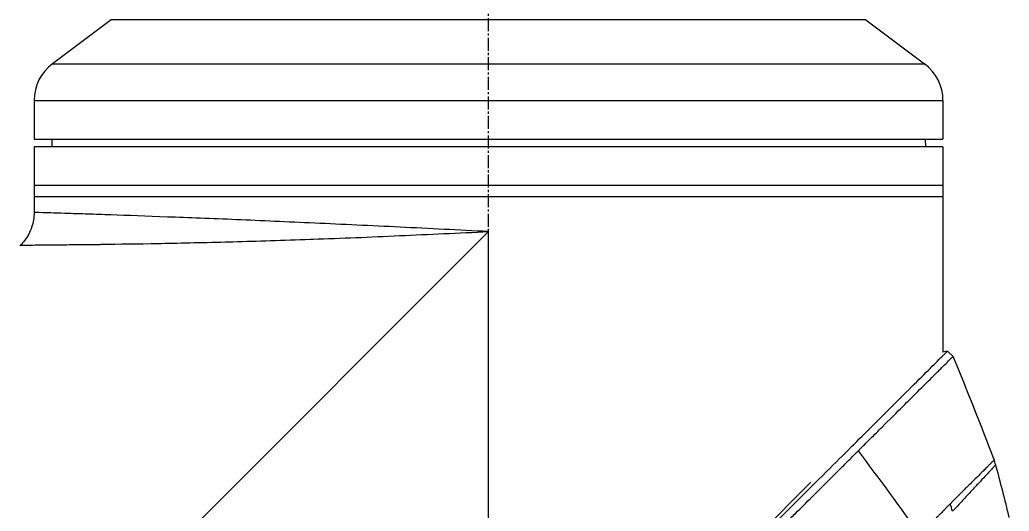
# Model space of a CAD drawing. Header units: millimetres. Extents: x 0 to 4378, y 0 to 2376.
# Drawn here: x 323.3 to 451.7, y 798.3 to 862.2 of the extents above; entities that cross this region are included whole.
import ezdxf

# ---------------------------------------------------------------- set-up
doc = ezdxf.new("R2010")
doc.units = ezdxf.units.MM
doc.header["$LTSCALE"] = 0.2
doc.linetypes.add('CENTER2', pattern=[1.125, 0.75, -0.125, 0.125, -0.125])
doc.layers.add('02_Center Line', color=1, linetype='CENTER2')

# ---------------------------------------------------------------- blocks, each defined once
blk = doc.blocks.new('A$C1ebef229')
for p, q in [((99.4, 259.9), (91.8, 254.2)), ((197.4, 259.9), (99.4, 259.9)), ((197.4, 259.9), (205, 254.2)), ((91.8, 254.2), (205, 254.2)), ((89.4, 249.4), (207.4, 249.4)), ((89.4, 249.4), (89.4, 244.4)), ((207.4, 249.4), (207.4, 244.4)), ((89.4, 244.4), (207.4, 244.4)), ((91.7, 244.4), (91.69, 243.4)), ((205.1, 244.4), (205.11, 243.4)), ((89.4, 243.4), (89.4, 234.89)), ((207.4, 243.4), (89.4, 243.4)), ((207.4, 243.4), (207.4, 236.9)), ((207.4, 238.4), (89.4, 238.4)), ((207.4, 236.9), (89.4, 236.9)), ((207.4, 236.9), (207.4, 233.9)), ((93.4, 234.76), (93.4, 234.76)), ((207.4, 233.4), (207.4, 216.73)), ((148.4, 232.4), (85.2, 169.2)), ((127.67, 231.49), (127.67, 231.49)), ((129.21, 231.55), (129.21, 231.55)), ((148.4, 169.2), (148.4, 232.4)), ((87.64, 230.64), (87.54, 230.54)), ((208, 216.89), (207.4, 216.73)), ((208, 216.89), (208.71, 216.18)), ((126.79, 136.4), (190.23, 199.84))]:
    blk.add_line(p, q)
for centre, radius, start, end in [((95.4, 249.4), 6, 126.8699, 180), ((201.4, 249.4), 6, 0, 53.1301), ((-186.4, 60.36), 417.71, 18.9619, 19.0958)]:
    blk.add_arc(centre, radius, start, end)
for points, knots in [([(89.4, 234.89), (89.4, 234.24), (89.29, 233.58), (88.88, 232.35), (88.56, 231.76), (88.01, 231.03), (87.83, 230.83), (87.64, 230.64)], [0, 0, 0, 0, 0.1944378, 0.1944378, 0.3894915, 0.3894915, 0.4694478, 0.4694478, 0.4694478, 0.4694478]), ([(148.4, 232.4), (144.56, 232.59), (140.68, 232.78), (136.91, 232.97), (135.03, 233.06), (133.16, 233.15), (131.31, 233.24), (129.46, 233.32), (127.62, 233.41), (125.84, 233.49), (122.27, 233.65), (118.88, 233.8), (115.67, 233.94), (112.47, 234.07), (109.43, 234.19), (106.71, 234.29), (103.99, 234.4), (101.54, 234.48), (99.38, 234.56), (98.31, 234.6), (97.3, 234.63), (96.39, 234.66), (95.48, 234.69), (94.65, 234.72), (93.92, 234.74), (92.44, 234.79), (91.31, 234.83), (90.54, 234.85), (89.78, 234.87), (89.4, 234.89), (89.4, 234.89), (89.4, 234.89), (89.4, 234.89), (89.4, 234.89)], [0, 0, 0, 0, 0.0625, 0.0625, 0.0625, 0.0937607, 0.0937607, 0.0937607, 0.125, 0.125, 0.125, 0.1875, 0.1875, 0.1875, 0.25, 0.25, 0.25, 0.3125, 0.3125, 0.3125, 0.343762, 0.343762, 0.343762, 0.375, 0.375, 0.375, 0.437505, 0.437505, 0.437505, 0.4999997, 0.4999997, 0.4999997, 0.5000036, 0.5000036, 0.5000036, 0.5000036]), ([(207.4, 233.9), (207.4, 233.84), (207.4, 233.79), (207.4, 233.73), (207.4, 233.68), (207.4, 233.63), (207.4, 233.59), (207.4, 233.54), (207.4, 233.51), (207.4, 233.48), (207.4, 233.45), (207.4, 233.42), (207.4, 233.41), (207.4, 233.4), (207.4, 233.4), (207.4, 233.4), (207.4, 233.4), (207.4, 233.4), (207.4, 233.4)], [0, 0, 0, 0, 0.1074676, 0.1074676, 0.1074676, 0.2149351, 0.2149351, 0.2149351, 0.3224051, 0.3224051, 0.3224051, 0.4298767, 0.4298767, 0.4298767, 0.5, 0.5, 0.5, 0.5001155, 0.5001155, 0.5001155, 0.5001155]), ([(87.64, 230.64), (87.64, 230.64), (87.64, 230.64), (87.64, 230.64), (87.64, 230.64), (88.05, 230.65), (88.86, 230.65), (89.65, 230.66), (90.81, 230.67), (92.3, 230.68), (92.35, 230.68), (92.39, 230.68), (92.43, 230.68), (93.21, 230.69), (94.09, 230.7), (95.05, 230.71), (95.94, 230.72), (96.92, 230.73), (97.97, 230.74), (98.05, 230.75), (98.13, 230.75), (98.21, 230.75), (100.39, 230.78), (102.84, 230.81), (105.55, 230.86), (105.66, 230.87), (105.78, 230.87), (105.89, 230.87), (108.61, 230.92), (111.64, 230.99), (114.81, 231.07), (114.94, 231.08), (115.07, 231.08), (115.2, 231.08), (118.39, 231.17), (121.74, 231.27), (125.26, 231.4), (125.38, 231.4), (125.5, 231.41), (125.62, 231.41), (127.43, 231.48), (129.3, 231.55), (131.18, 231.62), (133.06, 231.7), (134.95, 231.78), (136.85, 231.87), (140.66, 232.04), (144.53, 232.21), (148.4, 232.4)], [0.5004051, 0.5004051, 0.5004051, 0.5004051, 0.5004089, 0.5004089, 0.5004089, 0.5636131, 0.5636131, 0.5636131, 0.625, 0.625, 0.625, 0.6267728, 0.6267728, 0.6267728, 0.658295, 0.658295, 0.658295, 0.6875, 0.6875, 0.6875, 0.6897468, 0.6897468, 0.6897468, 0.75, 0.75, 0.75, 0.7524879, 0.7524879, 0.7524879, 0.8125, 0.8125, 0.8125, 0.8149217, 0.8149217, 0.8149217, 0.875, 0.875, 0.875, 0.8770602, 0.8770602, 0.8770602, 0.9078721, 0.9078721, 0.9078721, 0.9384902, 0.9384902, 0.9384902, 1, 1, 1, 1]), ([(121.07, 129.83), (121.12, 129.87), (121.52, 130.28), (122.42, 131.19), (122.76, 131.53), (123.79, 132.56), (124.48, 133.26), (126.59, 135.37), (128.02, 136.81), (132.37, 141.18), (135.37, 144.19), (140.46, 149.29), (142.52, 151.35), (146.63, 155.47), (148.16, 157.01), (148.77, 157.62), (148.87, 157.72), (149.3, 158.16), (149.62, 158.48), (151.24, 160.1), (152.54, 161.41), (155.25, 164.14), (156.65, 165.55), (158.67, 167.58), (159.27, 168.19), (160.08, 169), (160.26, 169.19), (160.64, 169.57), (160.84, 169.76), (161.41, 170.34), (161.82, 170.75), (162.99, 171.92), (163.74, 172.68), (166.28, 175.22), (168.06, 177.01), (170.69, 179.64), (171.56, 180.51), (172.86, 181.82), (173.3, 182.25), (174.66, 183.61), (175.56, 184.52), (177.33, 186.29), (178.18, 187.14), (179.85, 188.81), (180.67, 189.63), (182.27, 191.23), (183.05, 192.01), (186.78, 195.74), (189.63, 198.59), (193.4, 202.34), (194.48, 203.43), (197.35, 206.29), (199.04, 207.97), (202.85, 211.76), (204.72, 213.62), (206.33, 215.23), (206.62, 215.52), (207.05, 215.95), (207.22, 216.11), (207.47, 216.36), (207.56, 216.45), (207.76, 216.65), (207.85, 216.74), (207.97, 216.86), (208, 216.89), (208, 216.89)], [0.000001, 0.000001, 0.000001, 0.000001, 0.020999, 0.020999, 0.03362, 0.03362, 0.058853, 0.058853, 0.10929, 0.10929, 0.210139, 0.210139, 0.277387, 0.277387, 0.343259, 0.343259, 0.357255, 0.357255, 0.400141, 0.400141, 0.572106, 0.572106, 0.758153, 0.758153, 0.839265, 0.839265, 0.865124, 0.865124, 0.885821, 0.885821, 0.936976, 0.936976, 1.031169, 1.031169, 1.255712, 1.255712, 1.367089, 1.367089, 1.423303, 1.423303, 1.543936, 1.543936, 1.662482, 1.662482, 1.779397, 1.779397, 1.892284, 1.892284, 2.327177, 2.327177, 2.51121, 2.51121, 2.83327, 2.83327, 3.318061, 3.318061, 3.439024, 3.439024, 3.529698, 3.529698, 3.597738, 3.597738, 3.699741, 3.699741, 3.801662, 3.801662, 3.801662, 3.801662]), ([(196.39, 203.92), (196.4, 203.93), (196.44, 203.97), (196.53, 204.06), (196.56, 204.09), (196.66, 204.19), (196.73, 204.26), (196.93, 204.46), (197.07, 204.59), (197.46, 204.99), (197.72, 205.25), (198.5, 206.02), (199, 206.52), (200.47, 207.99), (201.4, 208.91), (202.83, 210.33), (203.37, 210.87), (204.55, 212.05), (205.17, 212.66), (206.03, 213.52), (206.32, 213.81), (206.73, 214.22), (206.87, 214.35), (207.14, 214.62), (207.27, 214.75), (207.68, 215.16), (207.93, 215.41), (208.32, 215.79), (208.46, 215.94), (208.66, 216.13), (208.71, 216.18), (208.71, 216.18)], [-1.6918166, -1.6918166, -1.6918166, -1.6918166, -1.685693, -1.685693, -1.6817249, -1.6817249, -1.6737888, -1.6737888, -1.6579164, -1.6579164, -1.6261739, -1.6261739, -1.5626748, -1.5626748, -1.4356975, -1.4356975, -1.3510339, -1.3510339, -1.2381853, -1.2381853, -1.1740219, -1.1740219, -1.139664, -1.139664, -1.1030566, -1.1030566, -1.0153848, -1.0153848, -0.9294611, -0.9294611, -0.844105, -0.844105, -0.844105, -0.844105]), ([(121.78, 129.13), (121.8, 129.15), (122.03, 129.37), (122.2, 129.55), (122.31, 129.66), (122.63, 129.98), (122.85, 130.19), (123.49, 130.84), (123.92, 131.28), (125.23, 132.59), (126.12, 133.48), (128.8, 136.18), (130.64, 138.02), (133.03, 140.42), (133.57, 140.96), (134.72, 142.12), (135.34, 142.74), (136.66, 144.06), (137.37, 144.77), (138.88, 146.29), (139.7, 147.11), (141.01, 148.42), (141.5, 148.92), (142.43, 149.85), (142.87, 150.29), (143.8, 151.22), (144.28, 151.71), (144.96, 152.38), (145.15, 152.58), (145.52, 152.95), (145.7, 153.12), (146.17, 153.59), (146.44, 153.87), (146.94, 154.37), (147.15, 154.58), (147.58, 155.01), (147.79, 155.23), (148.11, 155.55), (148.21, 155.64), (148.46, 155.89), (148.62, 156.05), (148.83, 156.26), (148.88, 156.31), (148.97, 156.41), (149.02, 156.45), (149.1, 156.54), (149.13, 156.57), (149.2, 156.64), (149.25, 156.68), (149.37, 156.81), (149.44, 156.88), (149.62, 157.05), (149.72, 157.16), (149.99, 157.43), (150.15, 157.59), (150.46, 157.91), (150.63, 158.07), (151.28, 158.72), (151.77, 159.22), (153.72, 161.19), (155.19, 162.67), (157.33, 164.82), (158, 165.49), (159.31, 166.81), (159.95, 167.45), (160.76, 168.26), (160.93, 168.44), (161.15, 168.66), (161.2, 168.71), (161.33, 168.84), (161.42, 168.93), (162.17, 169.68), (162.84, 170.36), (164.29, 171.81), (165.04, 172.56), (167.19, 174.72), (168.59, 176.12), (170.59, 178.12), (171.19, 178.73), (172.08, 179.61), (172.36, 179.9), (172.98, 180.52), (173.33, 180.86), (173.93, 181.47), (174.19, 181.73), (174.73, 182.27), (175.02, 182.56), (175.6, 183.14), (175.9, 183.44), (176.42, 183.96), (176.64, 184.19), (177.03, 184.57), (177.18, 184.72), (177.54, 185.09), (177.75, 185.29), (178.17, 185.72), (178.39, 185.93), (178.98, 186.52), (179.36, 186.9), (180.11, 187.66), (180.49, 188.04), (181.22, 188.77), (181.57, 189.12), (182.58, 190.12), (183.23, 190.77), (184.44, 191.98), (185, 192.54), (186.04, 193.59), (186.53, 194.07), (187.43, 194.97), (187.84, 195.39), (188.98, 196.52), (189.7, 197.24), (190.93, 198.47), (191.45, 198.99), (192.73, 200.27), (193.49, 201.03), (194.6, 202.13), (194.97, 202.5), (195.51, 203.04), (195.69, 203.22), (195.95, 203.48), (196.04, 203.57), (196.22, 203.75), (196.31, 203.83), (196.39, 203.92)], [-8.505803, -8.505803, -8.505803, -8.505803, -8.494785, -8.494785, -8.478063, -8.478063, -8.444627, -8.444627, -8.377752, -8.377752, -8.243883, -8.243883, -7.976301, -7.976301, -7.899894, -7.899894, -7.812617, -7.812617, -7.713811, -7.713811, -7.601206, -7.601206, -7.533204, -7.533204, -7.472897, -7.472897, -7.406802, -7.406802, -7.380659, -7.380659, -7.356701, -7.356701, -7.315971, -7.315971, -7.284981, -7.284981, -7.253286, -7.253286, -7.239037, -7.239037, -7.215436, -7.215436, -7.206289, -7.206289, -7.198131, -7.198131, -7.189482, -7.189482, -7.169747, -7.169747, -7.137337, -7.137337, -7.092372, -7.092372, -7.023785, -7.023785, -6.954937, -6.954937, -6.744242, -6.744242, -6.117798, -6.117798, -5.832068, -5.832068, -5.558694, -5.558694, -5.484409, -5.484409, -5.462186, -5.462186, -5.424226, -5.424226, -5.133135, -5.133135, -4.815364, -4.815364, -4.21958, -4.21958, -3.958906, -3.958906, -3.836726, -3.836726, -3.68748, -3.68748, -3.57408, -3.57408, -3.448904, -3.448904, -3.319244, -3.319244, -3.216967, -3.216967, -3.148248, -3.148248, -3.053871, -3.053871, -2.956865, -2.956865, -2.784948, -2.784948, -2.611143, -2.611143, -2.449015, -2.449015, -2.143448, -2.143448, -1.875779, -1.875779, -1.641341, -1.641341, -1.436279, -1.436279, -1.077298, -1.077298, -0.807986, -0.807986, -0.404105, -0.404105, -0.202149, -0.202149, -0.101195, -0.101195, -0.050717, -0.050717, 0, 0, 0, 0]), ([(214.06, 202.74), (214.06, 202.74), (214.06, 202.74), (214.06, 202.74), (214.06, 202.74), (214.06, 202.74), (214.05, 202.74), (214.05, 202.73), (214.04, 202.72), (214.02, 202.71), (214, 202.68), (213.96, 202.64), (213.91, 202.59), (213.85, 202.53), (213.78, 202.47), (213.71, 202.4), (213.63, 202.31), (213.53, 202.22), (213.44, 202.13), (213.33, 202.02), (213.23, 201.91), (213.13, 201.82), (213.12, 201.8), (213.11, 201.79), (213.09, 201.78), (212.94, 201.62), (212.79, 201.47), (212.67, 201.35), (212.5, 201.19), (212.38, 201.07), (212.32, 201), (212.18, 200.87), (211.95, 200.64), (211.58, 200.28), (211.48, 200.18), (211.36, 200.06), (211.24, 199.94), (210.85, 199.56), (210.49, 199.2), (210.18, 198.9), (210.08, 198.8), (209.98, 198.7), (209.9, 198.61), (209.43, 198.14), (208.96, 197.67), (208.51, 197.2), (208.48, 197.16), (208.44, 197.13), (208.4, 197.09), (208.38, 197.07), (208.36, 197.05), (208.34, 197.03), (208.34, 197.02), (208.33, 197.01), (208.33, 197.01)], [0.4973238, 0.4973238, 0.4973238, 0.4973238, 0.5, 0.5, 0.5, 0.5139126, 0.5139126, 0.5139126, 0.529261, 0.529261, 0.529261, 0.5625716, 0.5625716, 0.5625716, 0.6006365, 0.6006365, 0.6006365, 0.6463631, 0.6463631, 0.6463631, 0.7, 0.7, 0.7, 0.7027382, 0.7027382, 0.7027382, 0.7338929, 0.7338929, 0.7338929, 0.775, 0.775, 0.775, 0.8337165, 0.8337165, 0.8337165, 0.85, 0.85, 0.85, 0.9060764, 0.9060764, 0.9060764, 0.925, 0.925, 0.925, 0.9907842, 0.9907842, 0.9907842, 0.9962913, 0.9962913, 0.9962913, 0.9990746, 0.9990746, 0.9990746, 1, 1, 1, 1]), ([(214.24, 202.12), (214.24, 202.12), (214.24, 202.11), (214.23, 202.11), (214.23, 202.11), (214.22, 202.1), (214.22, 202.09), (214.2, 202.07), (214.18, 202.05), (214.15, 202.02), (214.12, 201.99), (214.08, 201.95), (214.04, 201.9), (213.99, 201.85), (213.94, 201.79), (213.88, 201.73), (213.77, 201.6), (213.62, 201.44), (213.44, 201.25), (213.27, 201.06), (213.06, 200.84), (212.83, 200.59), (212.59, 200.33), (212.33, 200.05), (212.04, 199.73), (211.74, 199.42), (211.42, 199.07), (211.07, 198.69), (210.72, 198.32), (210.34, 197.91), (209.94, 197.47), (209.73, 197.26), (209.53, 197.03), (209.31, 196.8), (209.2, 196.68), (209.09, 196.57), (208.98, 196.45), (208.93, 196.39), (208.87, 196.33), (208.81, 196.27), (208.79, 196.24), (208.76, 196.21), (208.73, 196.18), (208.7, 196.15), (208.67, 196.12), (208.64, 196.09)], [0.5008687, 0.5008687, 0.5008687, 0.5008687, 0.5162041, 0.5162041, 0.5162041, 0.5318104, 0.5318104, 0.5318104, 0.5630231, 0.5630231, 0.5630231, 0.5942357, 0.5942357, 0.5942357, 0.6254483, 0.6254483, 0.6254483, 0.6878736, 0.6878736, 0.6878736, 0.7502989, 0.7502989, 0.7502989, 0.8127242, 0.8127242, 0.8127242, 0.8751494, 0.8751494, 0.8751494, 0.9375747, 0.9375747, 0.9375747, 0.9687874, 0.9687874, 0.9687874, 0.9843937, 0.9843937, 0.9843937, 0.9921968, 0.9921968, 0.9921968, 0.9960984, 0.9960984, 0.9960984, 1, 1, 1, 1]), ([(208.33, 197.01), (208.32, 197.01), (208.32, 197), (208.31, 197), (208.3, 196.99), (208.29, 196.98), (208.28, 196.97), (208.24, 196.94), (208.2, 196.9), (208.16, 196.86), (208.13, 196.83), (208.09, 196.8), (208.06, 196.77), (208.05, 196.76), (208.04, 196.75), (208.04, 196.75), (207.97, 196.68), (207.89, 196.6), (207.79, 196.5), (207.74, 196.44), (207.71, 196.41), (207.67, 196.36), (207.63, 196.32), (207.59, 196.28), (207.55, 196.24), (207.54, 196.23), (207.54, 196.22), (207.53, 196.22), (207.49, 196.18), (207.4, 196.09), (207.25, 195.94), (207.18, 195.87), (207.11, 195.8), (207.04, 195.72), (206.93, 195.62), (206.83, 195.51), (206.72, 195.4), (206.65, 195.34), (206.59, 195.27), (206.52, 195.2), (206.48, 195.17), (206.45, 195.13), (206.41, 195.09), (206.27, 194.96), (206.13, 194.82), (205.99, 194.68), (205.86, 194.55), (205.74, 194.42), (205.61, 194.29), (205.55, 194.23), (205.5, 194.19), (205.46, 194.14), (205.44, 194.12), (205.41, 194.09), (205.39, 194.07), (205.38, 194.06), (205.37, 194.05), (205.36, 194.04), (205.35, 194.03), (205.34, 194.02), (205.33, 194), (205.32, 194), (205.31, 193.99), (205.3, 193.98), (205.28, 193.96), (205.25, 193.92), (205.2, 193.86), (205.15, 193.8), (205.09, 193.73), (205.02, 193.63), (205, 193.6), (204.98, 193.57), (204.96, 193.54), (204.93, 193.5), (204.91, 193.47), (204.89, 193.44), (204.88, 193.42), (204.84, 193.35), (204.77, 193.24), (204.76, 193.22), (204.76, 193.2), (204.75, 193.18), (204.71, 193.12), (204.68, 193.07), (204.66, 193.02), (204.65, 193.02), (204.65, 193.01), (204.65, 193), (204.63, 192.97), (204.61, 192.94), (204.59, 192.91), (204.57, 192.88), (204.56, 192.85), (204.54, 192.82)], [0, 0, 0, 0, 0.0029676, 0.0029676, 0.0029676, 0.0116446, 0.0116446, 0.0116446, 0.0450204, 0.0450204, 0.0450204, 0.0714286, 0.0714286, 0.0714286, 0.0780665, 0.0780665, 0.0780665, 0.1428234, 0.1428234, 0.1428234, 0.1773986, 0.1773986, 0.1773986, 0.2087506, 0.2087506, 0.2087506, 0.2142857, 0.2142857, 0.2142857, 0.2857143, 0.2857143, 0.2857143, 0.3405637, 0.3405637, 0.3405637, 0.4223453, 0.4223453, 0.4223453, 0.4723638, 0.4723638, 0.4723638, 0.5, 0.5, 0.5, 0.6041658, 0.6041658, 0.6041658, 0.7, 0.7, 0.7, 0.7324397, 0.7324397, 0.7324397, 0.7492117, 0.7492117, 0.7492117, 0.7582038, 0.7582038, 0.7582038, 0.7676874, 0.7676874, 0.7676874, 0.775, 0.775, 0.775, 0.8140665, 0.8140665, 0.8140665, 0.85, 0.85, 0.85, 0.8644279, 0.8644279, 0.8644279, 0.8875, 0.8875, 0.8875, 0.925, 0.925, 0.925, 0.932909, 0.932909, 0.932909, 0.9625, 0.9625, 0.9625, 0.9669116, 0.9669116, 0.9669116, 0.9827559, 0.9827559, 0.9827559, 1, 1, 1, 1])]:
    blk.add_open_spline(points, degree=3, knots=knots)
for points in [[(214.06, 202.74), (212.35, 207.25), (210.56, 211.73), (208.71, 216.18)], [(196.39, 203.92), (199.11, 200.28), (201.83, 196.57), (204.54, 192.82)], [(214.24, 202.12), (214.18, 202.33), (214.12, 202.54), (214.06, 202.74)], [(216, 195.26), (215.45, 197.56), (214.87, 199.84), (214.24, 202.12)], [(209.43, 198.14), (209.42, 198.13), (209.42, 198.11), (209.41, 198.09)]]:
    blk.add_open_spline(points, degree=3)
at = {"layer": '02_Center Line', "ltscale": 11.288275}
blk.add_line((148.4, 75.55), (148.4, 685.9), dxfattribs=at)

msp = doc.modelspace()

# ---------------------------------------------------------------- block references
msp.add_blockref('A$C1ebef229', (235.724, 602.257))

doc.saveas('drawing.dxf')
